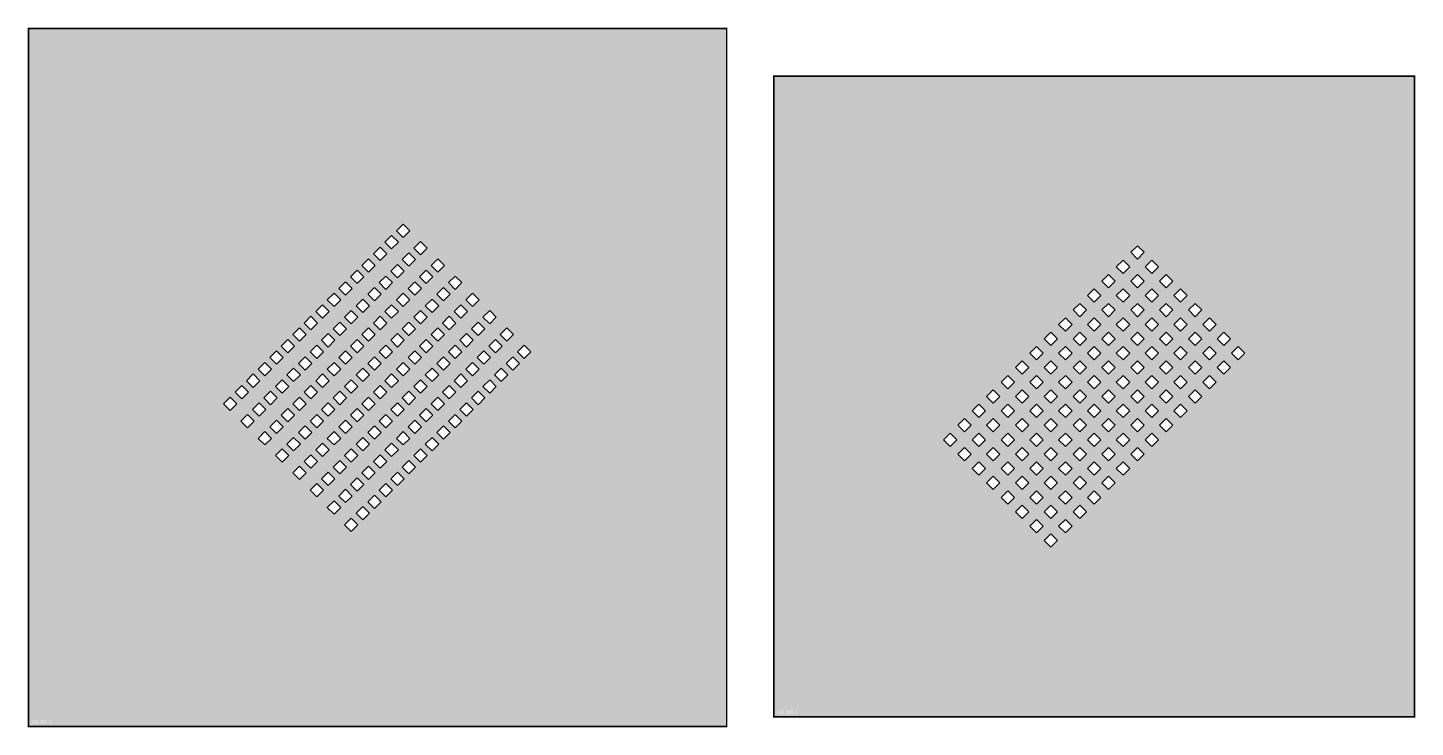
# Model space of a CAD drawing. Extents: x -11195 to 77029, y -42191 to 8336.
# Drawn here: x 53208 to 77029, y -42191 to -30181 of the extents above; entities that cross this region are included whole.
import ezdxf

# ---------------------------------------------------------------- set-up
doc = ezdxf.new("R2010")
doc.units = 13
doc.header["$MEASUREMENT"] = 0
doc.layers.get('0').update_dxf_attribs({"color": 6})
doc.layers.add('L14D0 Au', color=2, linetype='Continuous')
doc.layers.add('L16D0 Col', color=254, linetype='Continuous')

# ---------------------------------------------------------------- blocks, each defined once
blk = doc.blocks.new('128.200.I.RIE')
at = {"layer": 'L14D0 Au'}
h = blk.add_hatch(color=256, dxfattribs=at)
h.paths.add_polyline_path([(141, 82), (142, 82), (148, 83), (151, 86), (153, 90), (151, 95), (148, 97), (143, 98), (142, 98), (137, 97), (133, 94), (132, 90), (134, 85), (136, 83)], flags=0)
h.paths.add_polyline_path([(261, 98), (260, 98), (255, 97), (252, 92), (250, 87), (249, 82), (249, 78), (249, 72), (251, 66), (253, 62), (253, 61), (257, 57), (260, 57), (264, 58), (268, 63), (269, 69), (270, 74), (271, 78), (270, 85), (269, 90), (266, 95), (266, 95)], flags=0)
h.paths.add_polyline_path([(300, 98), (299, 98), (294, 97), (291, 92), (289, 87), (288, 82), (288, 78), (289, 72), (290, 66), (292, 62), (292, 61), (297, 57), (299, 57), (303, 58), (307, 63), (309, 69), (310, 74), (310, 78), (309, 85), (308, 90), (305, 95), (305, 95)], flags=0)
h.paths.add_polyline_path([(140, 57), (142, 57), (148, 58), (151, 61), (154, 66), (154, 67), (152, 72), (149, 75), (144, 77), (142, 77), (137, 76), (133, 73), (131, 67), (131, 67), (132, 62), (135, 59)], flags=0)
h.paths.add_polyline_path([(3532, 5740), (3661, 5869), (3790, 5740), (3661, 5611)], flags=16)
h.paths.add_polyline_path([(3928, 6136), (4057, 6265), (4186, 6136), (4057, 6007)], flags=16)
h.paths.add_polyline_path([(4324, 6532), (4453, 6661), (4582, 6532), (4453, 6403)], flags=16)
h.paths.add_polyline_path([(4720, 6928), (4849, 7057), (4978, 6928), (4849, 6799)], flags=16)
h.paths.add_polyline_path([(3829, 5443), (3958, 5572), (4087, 5443), (3958, 5314)], flags=16)
h.paths.add_polyline_path([(4225, 5839), (4354, 5968), (4483, 5839), (4354, 5710)], flags=16)
h.paths.add_polyline_path([(4621, 6235), (4750, 6364), (4879, 6235), (4750, 6106)], flags=16)
h.paths.add_polyline_path([(5017, 6631), (5146, 6760), (5275, 6631), (5146, 6502)], flags=16)
h.paths.add_polyline_path([(4126, 5146), (4255, 5275), (4384, 5146), (4255, 5017)], flags=16)
h.paths.add_polyline_path([(4522, 5542), (4651, 5671), (4780, 5542), (4651, 5413)], flags=16)
h.paths.add_polyline_path([(4918, 5938), (5047, 6067), (5176, 5938), (5047, 5809)], flags=16)
h.paths.add_polyline_path([(5314, 6334), (5443, 6463), (5572, 6334), (5443, 6205)], flags=16)
h.paths.add_polyline_path([(4423, 4849), (4552, 4978), (4681, 4849), (4552, 4720)], flags=16)
h.paths.add_polyline_path([(4819, 5245), (4948, 5374), (5077, 5245), (4948, 5116)], flags=16)
h.paths.add_polyline_path([(5215, 5641), (5344, 5770), (5473, 5641), (5344, 5512)], flags=16)
h.paths.add_polyline_path([(5611, 6037), (5740, 6166), (5869, 6037), (5740, 5908)], flags=16)
h.paths.add_polyline_path([(8443, 6235), (8314, 6106), (8185, 6235), (8314, 6364)], flags=16)
h.paths.add_polyline_path([(8047, 5839), (7918, 5710), (7789, 5839), (7918, 5968)], flags=16)
h.paths.add_polyline_path([(7651, 5443), (7522, 5314), (7393, 5443), (7522, 5572)], flags=16)
h.paths.add_polyline_path([(7255, 5047), (7126, 4918), (6997, 5047), (7126, 5176)], flags=16)
h.paths.add_polyline_path([(8146, 6532), (8017, 6403), (7888, 6532), (8017, 6661)], flags=16)
h.paths.add_polyline_path([(7750, 6136), (7621, 6007), (7492, 6136), (7621, 6265)], flags=16)
h.paths.add_polyline_path([(7354, 5740), (7225, 5611), (7096, 5740), (7225, 5869)], flags=16)
h.paths.add_polyline_path([(6958, 5344), (6829, 5215), (6700, 5344), (6829, 5473)], flags=16)
h.paths.add_polyline_path([(7849, 6829), (7720, 6700), (7591, 6829), (7720, 6958)], flags=16)
h.paths.add_polyline_path([(7453, 6433), (7324, 6304), (7195, 6433), (7324, 6562)], flags=16)
h.paths.add_polyline_path([(7057, 6037), (6928, 5908), (6799, 6037), (6928, 6166)], flags=16)
h.paths.add_polyline_path([(6661, 5641), (6532, 5512), (6403, 5641), (6532, 5770)], flags=16)
h.paths.add_polyline_path([(7552, 7126), (7423, 6997), (7294, 7126), (7423, 7255)], flags=16)
h.paths.add_polyline_path([(7156, 6730), (7027, 6601), (6898, 6730), (7027, 6859)], flags=16)
h.paths.add_polyline_path([(6760, 6334), (6631, 6205), (6502, 6334), (6631, 6463)], flags=16)
h.paths.add_polyline_path([(6364, 5938), (6235, 5809), (6106, 5938), (6235, 6067)], flags=16)
h.paths.add_polyline_path([(6007, 6433), (6136, 6562), (6265, 6433), (6136, 6304)], flags=16)
h.paths.add_polyline_path([(6403, 6829), (6532, 6958), (6661, 6829), (6532, 6700)], flags=16)
h.paths.add_polyline_path([(6799, 7225), (6928, 7354), (7057, 7225), (6928, 7096)], flags=16)
h.paths.add_polyline_path([(7195, 7621), (7324, 7750), (7453, 7621), (7324, 7492)], flags=16)
h.paths.add_polyline_path([(5710, 6730), (5839, 6859), (5968, 6730), (5839, 6601)], flags=16)
h.paths.add_polyline_path([(6106, 7126), (6235, 7255), (6364, 7126), (6235, 6997)], flags=16)
h.paths.add_polyline_path([(6502, 7522), (6631, 7651), (6760, 7522), (6631, 7393)], flags=16)
h.paths.add_polyline_path([(6898, 7918), (7027, 8047), (7156, 7918), (7027, 7789)], flags=16)
h.paths.add_polyline_path([(5413, 7027), (5542, 7156), (5671, 7027), (5542, 6898)], flags=16)
h.paths.add_polyline_path([(5809, 7423), (5938, 7552), (6067, 7423), (5938, 7294)], flags=16)
h.paths.add_polyline_path([(6205, 7819), (6334, 7948), (6463, 7819), (6334, 7690)], flags=16)
h.paths.add_polyline_path([(6601, 8215), (6730, 8344), (6859, 8215), (6730, 8086)], flags=16)
h.paths.add_polyline_path([(5116, 7324), (5245, 7453), (5374, 7324), (5245, 7195)], flags=16)
h.paths.add_polyline_path([(5512, 7720), (5641, 7849), (5770, 7720), (5641, 7591)], flags=16)
h.paths.add_polyline_path([(5908, 8116), (6037, 8245), (6166, 8116), (6037, 7987)], flags=16)
h.paths.add_polyline_path([(6304, 8512), (6433, 8641), (6562, 8512), (6433, 8383)], flags=16)
h.paths.add_polyline_path([(5968, 5542), (5839, 5413), (5710, 5542), (5839, 5671)], flags=16)
h.paths.add_polyline_path([(5572, 5146), (5443, 5017), (5314, 5146), (5443, 5275)], flags=16)
h.paths.add_polyline_path([(5176, 4750), (5047, 4621), (4918, 4750), (5047, 4879)], flags=16)
h.paths.add_polyline_path([(4780, 4354), (4651, 4225), (4522, 4354), (4651, 4483)], flags=16)
h.paths.add_polyline_path([(6265, 5245), (6136, 5116), (6007, 5245), (6136, 5374)], flags=16)
h.paths.add_polyline_path([(5869, 4849), (5740, 4720), (5611, 4849), (5740, 4978)], flags=16)
h.paths.add_polyline_path([(5473, 4453), (5344, 4324), (5215, 4453), (5344, 4582)], flags=16)
h.paths.add_polyline_path([(5077, 4057), (4948, 3928), (4819, 4057), (4948, 4186)], flags=16)
h.paths.add_polyline_path([(6562, 4948), (6433, 4819), (6304, 4948), (6433, 5077)], flags=16)
h.paths.add_polyline_path([(6166, 4552), (6037, 4423), (5908, 4552), (6037, 4681)], flags=16)
h.paths.add_polyline_path([(5770, 4156), (5641, 4027), (5512, 4156), (5641, 4285)], flags=16)
h.paths.add_polyline_path([(5374, 3760), (5245, 3631), (5116, 3760), (5245, 3889)], flags=16)
h.paths.add_polyline_path([(6859, 4651), (6730, 4522), (6601, 4651), (6730, 4780)], flags=16)
h.paths.add_polyline_path([(6463, 4255), (6334, 4126), (6205, 4255), (6334, 4384)], flags=16)
h.paths.add_polyline_path([(6067, 3859), (5938, 3730), (5809, 3859), (5938, 3988)], flags=16)
h.paths.add_polyline_path([(5671, 3463), (5542, 3334), (5413, 3463), (5542, 3592)], flags=16)
h.paths.add_polyline_path([(5869, 3661), (5740, 3532), (5611, 3661), (5740, 3790)], flags=16)
h.paths.add_polyline_path([(6265, 4057), (6136, 3928), (6007, 4057), (6136, 4186)], flags=16)
h.paths.add_polyline_path([(6661, 4453), (6532, 4324), (6403, 4453), (6532, 4582)], flags=16)
h.paths.add_polyline_path([(7057, 4849), (6928, 4720), (6799, 4849), (6928, 4978)], flags=16)
h.paths.add_polyline_path([(5572, 3958), (5443, 3829), (5314, 3958), (5443, 4087)], flags=16)
h.paths.add_polyline_path([(5968, 4354), (5839, 4225), (5710, 4354), (5839, 4483)], flags=16)
h.paths.add_polyline_path([(6364, 4750), (6235, 4621), (6106, 4750), (6235, 4879)], flags=16)
h.paths.add_polyline_path([(6760, 5146), (6631, 5017), (6502, 5146), (6631, 5275)], flags=16)
h.paths.add_polyline_path([(5275, 4255), (5146, 4126), (5017, 4255), (5146, 4384)], flags=16)
h.paths.add_polyline_path([(5671, 4651), (5542, 4522), (5413, 4651), (5542, 4780)], flags=16)
h.paths.add_polyline_path([(6067, 5047), (5938, 4918), (5809, 5047), (5938, 5176)], flags=16)
h.paths.add_polyline_path([(6463, 5443), (6334, 5314), (6205, 5443), (6334, 5572)], flags=16)
h.paths.add_polyline_path([(4978, 4552), (4849, 4423), (4720, 4552), (4849, 4681)], flags=16)
h.paths.add_polyline_path([(5374, 4948), (5245, 4819), (5116, 4948), (5245, 5077)], flags=16)
h.paths.add_polyline_path([(5770, 5344), (5641, 5215), (5512, 5344), (5641, 5473)], flags=16)
h.paths.add_polyline_path([(6166, 5740), (6037, 5611), (5908, 5740), (6037, 5869)], flags=16)
h.paths.add_polyline_path([(6106, 8314), (6235, 8443), (6364, 8314), (6235, 8185)], flags=16)
h.paths.add_polyline_path([(5710, 7918), (5839, 8047), (5968, 7918), (5839, 7789)], flags=16)
h.paths.add_polyline_path([(5314, 7522), (5443, 7651), (5572, 7522), (5443, 7393)], flags=16)
h.paths.add_polyline_path([(4918, 7126), (5047, 7255), (5176, 7126), (5047, 6997)], flags=16)
h.paths.add_polyline_path([(6403, 8017), (6532, 8146), (6661, 8017), (6532, 7888)], flags=16)
h.paths.add_polyline_path([(6007, 7621), (6136, 7750), (6265, 7621), (6136, 7492)], flags=16)
h.paths.add_polyline_path([(5611, 7225), (5740, 7354), (5869, 7225), (5740, 7096)], flags=16)
h.paths.add_polyline_path([(5215, 6829), (5344, 6958), (5473, 6829), (5344, 6700)], flags=16)
h.paths.add_polyline_path([(6700, 7720), (6829, 7849), (6958, 7720), (6829, 7591)], flags=16)
h.paths.add_polyline_path([(6304, 7324), (6433, 7453), (6562, 7324), (6433, 7195)], flags=16)
h.paths.add_polyline_path([(5908, 6928), (6037, 7057), (6166, 6928), (6037, 6799)], flags=16)
h.paths.add_polyline_path([(5512, 6532), (5641, 6661), (5770, 6532), (5641, 6403)], flags=16)
h.paths.add_polyline_path([(6997, 7423), (7126, 7552), (7255, 7423), (7126, 7294)], flags=16)
h.paths.add_polyline_path([(6601, 7027), (6730, 7156), (6859, 7027), (6730, 6898)], flags=16)
h.paths.add_polyline_path([(6205, 6631), (6334, 6760), (6463, 6631), (6334, 6502)], flags=16)
h.paths.add_polyline_path([(5809, 6235), (5938, 6364), (6067, 6235), (5938, 6106)], flags=16)
h.paths.add_polyline_path([(6562, 6136), (6433, 6007), (6304, 6136), (6433, 6265)], flags=16)
h.paths.add_polyline_path([(6958, 6532), (6829, 6403), (6700, 6532), (6829, 6661)], flags=16)
h.paths.add_polyline_path([(7354, 6928), (7225, 6799), (7096, 6928), (7225, 7057)], flags=16)
h.paths.add_polyline_path([(7750, 7324), (7621, 7195), (7492, 7324), (7621, 7453)], flags=16)
h.paths.add_polyline_path([(6859, 5839), (6730, 5710), (6601, 5839), (6730, 5968)], flags=16)
h.paths.add_polyline_path([(7255, 6235), (7126, 6106), (6997, 6235), (7126, 6364)], flags=16)
h.paths.add_polyline_path([(7651, 6631), (7522, 6502), (7393, 6631), (7522, 6760)], flags=16)
h.paths.add_polyline_path([(8047, 7027), (7918, 6898), (7789, 7027), (7918, 7156)], flags=16)
h.paths.add_polyline_path([(7156, 5542), (7027, 5413), (6898, 5542), (7027, 5671)], flags=16)
h.paths.add_polyline_path([(7552, 5938), (7423, 5809), (7294, 5938), (7423, 6067)], flags=16)
h.paths.add_polyline_path([(7948, 6334), (7819, 6205), (7690, 6334), (7819, 6463)], flags=16)
h.paths.add_polyline_path([(8344, 6730), (8215, 6601), (8086, 6730), (8215, 6859)], flags=16)
h.paths.add_polyline_path([(7453, 5245), (7324, 5116), (7195, 5245), (7324, 5374)], flags=16)
h.paths.add_polyline_path([(7849, 5641), (7720, 5512), (7591, 5641), (7720, 5770)], flags=16)
h.paths.add_polyline_path([(8245, 6037), (8116, 5908), (7987, 6037), (8116, 6166)], flags=16)
h.paths.add_polyline_path([(8641, 6433), (8512, 6304), (8383, 6433), (8512, 6562)], flags=16)
h.paths.add_polyline_path([(5413, 5839), (5542, 5968), (5671, 5839), (5542, 5710)], flags=16)
h.paths.add_polyline_path([(5017, 5443), (5146, 5572), (5275, 5443), (5146, 5314)], flags=16)
h.paths.add_polyline_path([(4621, 5047), (4750, 5176), (4879, 5047), (4750, 4918)], flags=16)
h.paths.add_polyline_path([(4225, 4651), (4354, 4780), (4483, 4651), (4354, 4522)], flags=16)
h.paths.add_polyline_path([(5116, 6136), (5245, 6265), (5374, 6136), (5245, 6007)], flags=16)
h.paths.add_polyline_path([(4720, 5740), (4849, 5869), (4978, 5740), (4849, 5611)], flags=16)
h.paths.add_polyline_path([(4324, 5344), (4453, 5473), (4582, 5344), (4453, 5215)], flags=16)
h.paths.add_polyline_path([(3928, 4948), (4057, 5077), (4186, 4948), (4057, 4819)], flags=16)
h.paths.add_polyline_path([(4819, 6433), (4948, 6562), (5077, 6433), (4948, 6304)], flags=16)
h.paths.add_polyline_path([(4423, 6037), (4552, 6166), (4681, 6037), (4552, 5908)], flags=16)
h.paths.add_polyline_path([(4027, 5641), (4156, 5770), (4285, 5641), (4156, 5512)], flags=16)
h.paths.add_polyline_path([(3631, 5245), (3760, 5374), (3889, 5245), (3760, 5116)], flags=16)
h.paths.add_polyline_path([(4522, 6730), (4651, 6859), (4780, 6730), (4651, 6601)], flags=16)
h.paths.add_polyline_path([(4126, 6334), (4255, 6463), (4384, 6334), (4255, 6205)], flags=16)
h.paths.add_polyline_path([(3730, 5938), (3859, 6067), (3988, 5938), (3859, 5809)], flags=16)
h.paths.add_polyline_path([(3334, 5542), (3463, 5671), (3592, 5542), (3463, 5413)], flags=16)
h.paths.add_polyline_path([(97, 102), (102, 103), (108, 102), (112, 100), (115, 97), (118, 92), (119, 87), (118, 82), (116, 77), (112, 73), (110, 71), (95, 58), (114, 58), (115, 61), (116, 61), (119, 58), (119, 56), (117, 53), (90, 53), (87, 55), (88, 57), (105, 73), (110, 77), (112, 82), (113, 85), (114, 87), (112, 93), (109, 96), (108, 97), (103, 98), (102, 98), (96, 97), (94, 94), (93, 91), (93, 89), (91, 86), (90, 86), (88, 88), (87, 89), (88, 95), (92, 99)], flags=16)
h.paths.add_polyline_path([(186, 58), (183, 54), (181, 53), (178, 55), (177, 58), (180, 62), (181, 62), (185, 60)], flags=16)
h.paths.add_polyline_path([(342, 58), (340, 54), (338, 53), (334, 55), (334, 58), (336, 62), (338, 62), (342, 60)], flags=16)
h.paths.add_polyline_path([(367, 102), (387, 102), (391, 100), (387, 97), (380, 97), (380, 58), (387, 58), (391, 55), (387, 53), (367, 53), (364, 55), (367, 58), (375, 58), (375, 97), (367, 97), (364, 100)], flags=16)
h.paths.add_polyline_path([(304, 102), (308, 98), (310, 96), (312, 91), (314, 86), (315, 80), (315, 77), (314, 71), (313, 66), (311, 61), (309, 58), (305, 54), (300, 52), (299, 52), (294, 53), (290, 57), (288, 59), (286, 64), (284, 69), (283, 75), (283, 78), (284, 84), (285, 89), (287, 94), (289, 97), (293, 101), (298, 103), (299, 103)], flags=16)
h.paths.add_polyline_path([(264, 102), (269, 98), (271, 96), (273, 91), (275, 86), (275, 80), (275, 77), (275, 71), (274, 66), (272, 61), (270, 58), (265, 54), (261, 52), (260, 52), (255, 53), (251, 57), (249, 59), (246, 64), (245, 69), (244, 75), (244, 78), (244, 84), (246, 89), (248, 94), (250, 97), (254, 101), (259, 103), (260, 103)], flags=16)
h.paths.add_polyline_path([(214, 102), (220, 103), (225, 102), (230, 100), (233, 97), (236, 92), (236, 87), (235, 82), (233, 77), (230, 73), (228, 71), (213, 58), (231, 58), (232, 61), (234, 61), (236, 58), (236, 56), (235, 53), (208, 53), (205, 55), (206, 57), (223, 73), (227, 77), (230, 82), (231, 85), (231, 87), (230, 93), (226, 96), (226, 97), (220, 98), (219, 98), (214, 97), (211, 94), (210, 91), (211, 89), (209, 86), (208, 86), (205, 88), (205, 89), (206, 95), (210, 99)], flags=16)
h.paths.add_polyline_path([(154, 57), (153, 56), (148, 53), (143, 52), (142, 52), (137, 53), (132, 55), (129, 58), (127, 63), (126, 67), (127, 72), (131, 76), (131, 77), (136, 79), (137, 79), (131, 82), (128, 86), (128, 87), (127, 90), (128, 95), (132, 99), (137, 102), (142, 103), (148, 102), (153, 100), (154, 98), (157, 93), (157, 90), (156, 85), (152, 81), (148, 79), (153, 77), (157, 73), (158, 70), (158, 67), (157, 61)], flags=16)
h.paths.add_polyline_path([(63, 101), (65, 103), (67, 100), (67, 58), (74, 58), (77, 55), (74, 53), (56, 53), (53, 55), (56, 58), (62, 58), (62, 92), (62, 92), (57, 89), (55, 88), (52, 91), (55, 93), (59, 95), (63, 100)], flags=16)
h.paths.add_polyline_path([(10, 11975), (10, 10), (11975, 10), (11975, 11975)])
at = {"layer": 'L16D0 Col', "const_width": 25}
blk.add_lwpolyline([(11985, 0), (0, 0), (0, 11985), (11985, 11985)], close=True, dxfattribs=at)
at = {"layer": 'L16D0 Col'}
for points in [[(6548, 8512), (6433, 8626), (6318, 8512), (6433, 8397)], [(6350, 8314), (6235, 8428), (6120, 8314), (6235, 8199)], [(6152, 8116), (6037, 8230), (5922, 8116), (6037, 8001)], [(6647, 8017), (6532, 8131), (6417, 8017), (6532, 7902)], [(6845, 8215), (6730, 8329), (6615, 8215), (6730, 8100)], [(5954, 7918), (5839, 8032), (5724, 7918), (5839, 7803)], [(6449, 7819), (6334, 7933), (6219, 7819), (6334, 7704)], [(7141, 7918), (7027, 8032), (6912, 7918), (7027, 7803)], [(5558, 7522), (5443, 7636), (5328, 7522), (5443, 7407)], [(5756, 7720), (5641, 7834), (5526, 7720), (5641, 7605)], [(6251, 7621), (6136, 7735), (6021, 7621), (6136, 7506)], [(6746, 7522), (6631, 7636), (6516, 7522), (6631, 7407)], [(6944, 7720), (6829, 7834), (6714, 7720), (6829, 7605)], [(7438, 7621), (7324, 7735), (7209, 7621), (7324, 7506)], [(5360, 7324), (5245, 7438), (5130, 7324), (5245, 7209)], [(6053, 7423), (5938, 7537), (5823, 7423), (5938, 7308)], [(6548, 7324), (6433, 7438), (6318, 7324), (6433, 7209)], [(7240, 7423), (7126, 7537), (7011, 7423), (7126, 7308)], [(7506, 7324), (7621, 7209), (7735, 7324), (7621, 7438)], [(5162, 7126), (5047, 7240), (4932, 7126), (5047, 7011)], [(5855, 7225), (5740, 7339), (5625, 7225), (5740, 7110)], [(6350, 7126), (6235, 7240), (6120, 7126), (6235, 7011)], [(7043, 7225), (6928, 7339), (6813, 7225), (6928, 7110)], [(7308, 7126), (7423, 7011), (7537, 7126), (7423, 7240)], [(4964, 6928), (4849, 7043), (4735, 6928), (4849, 6813)], [(5459, 6829), (5344, 6944), (5229, 6829), (5344, 6714)], [(5657, 7027), (5542, 7141), (5427, 7027), (5542, 6912)], [(6152, 6928), (6037, 7043), (5922, 6928), (6037, 6813)], [(6647, 6829), (6532, 6944), (6417, 6829), (6532, 6714)], [(6845, 7027), (6730, 7141), (6615, 7027), (6730, 6912)], [(7110, 6928), (7225, 6813), (7339, 6928), (7225, 7043)], [(7605, 6829), (7720, 6714), (7834, 6829), (7720, 6944)], [(7803, 7027), (7918, 6912), (8032, 7027), (7918, 7141)], [(4766, 6730), (4651, 6845), (4537, 6730), (4651, 6615)], [(5261, 6631), (5146, 6746), (5031, 6631), (5146, 6516)], [(5954, 6730), (5839, 6845), (5724, 6730), (5839, 6615)], [(6449, 6631), (6334, 6746), (6219, 6631), (6334, 6516)], [(6912, 6730), (7027, 6615), (7141, 6730), (7027, 6845)], [(7407, 6631), (7522, 6516), (7636, 6631), (7522, 6746)], [(8100, 6730), (8215, 6615), (8329, 6730), (8215, 6845)], [(4370, 6334), (4255, 6449), (4141, 6334), (4255, 6219)], [(4568, 6532), (4453, 6647), (4339, 6532), (4453, 6417)], [(5063, 6433), (4948, 6548), (4834, 6433), (4948, 6318)], [(5558, 6334), (5443, 6449), (5328, 6334), (5443, 6219)], [(5756, 6532), (5641, 6647), (5526, 6532), (5641, 6417)], [(6251, 6433), (6136, 6548), (6021, 6433), (6136, 6318)], [(6516, 6334), (6631, 6219), (6746, 6334), (6631, 6449)], [(6714, 6532), (6829, 6417), (6944, 6532), (6829, 6647)], [(7209, 6433), (7324, 6318), (7438, 6433), (7324, 6548)], [(7704, 6334), (7819, 6219), (7933, 6334), (7819, 6449)], [(7902, 6532), (8017, 6417), (8131, 6532), (8017, 6647)], [(8397, 6433), (8512, 6318), (8626, 6433), (8512, 6548)], [(4172, 6136), (4057, 6251), (3943, 6136), (4057, 6021)], [(4865, 6235), (4750, 6350), (4636, 6235), (4750, 6120)], [(5360, 6136), (5245, 6251), (5130, 6136), (5245, 6021)], [(6053, 6235), (5938, 6350), (5823, 6235), (5938, 6120)], [(6318, 6136), (6433, 6021), (6548, 6136), (6433, 6251)], [(7011, 6235), (7126, 6120), (7240, 6235), (7126, 6350)], [(7506, 6136), (7621, 6021), (7735, 6136), (7621, 6251)], [(8199, 6235), (8314, 6120), (8428, 6235), (8314, 6350)], [(3974, 5938), (3859, 6053), (3745, 5938), (3859, 5823)], [(4667, 6037), (4552, 6152), (4438, 6037), (4552, 5922)], [(5162, 5938), (5047, 6053), (4932, 5938), (5047, 5823)], [(5855, 6037), (5740, 6152), (5625, 6037), (5740, 5922)], [(6120, 5938), (6235, 5823), (6350, 5938), (6235, 6053)], [(6813, 6037), (6928, 5922), (7043, 6037), (6928, 6152)], [(7308, 5938), (7423, 5823), (7537, 5938), (7423, 6053)], [(8001, 6037), (8116, 5922), (8230, 6037), (8116, 6152)], [(3776, 5740), (3661, 5855), (3547, 5740), (3661, 5625)], [(4271, 5641), (4156, 5756), (4042, 5641), (4156, 5526)], [(4469, 5839), (4354, 5954), (4240, 5839), (4354, 5724)], [(4964, 5740), (4849, 5855), (4735, 5740), (4849, 5625)], [(5459, 5641), (5344, 5756), (5229, 5641), (5344, 5526)], [(5657, 5839), (5542, 5954), (5427, 5839), (5542, 5724)], [(5922, 5740), (6037, 5625), (6152, 5740), (6037, 5855)], [(6417, 5641), (6532, 5526), (6647, 5641), (6532, 5756)], [(6615, 5839), (6730, 5724), (6845, 5839), (6730, 5954)], [(7110, 5740), (7225, 5625), (7339, 5740), (7225, 5855)], [(7605, 5641), (7720, 5526), (7834, 5641), (7720, 5756)], [(7803, 5839), (7918, 5724), (8032, 5839), (7918, 5954)], [(3578, 5542), (3463, 5657), (3349, 5542), (3463, 5427)], [(4073, 5443), (3958, 5558), (3844, 5443), (3958, 5328)], [(4766, 5542), (4651, 5657), (4537, 5542), (4651, 5427)], [(5261, 5443), (5146, 5558), (5031, 5443), (5146, 5328)], [(5724, 5542), (5839, 5427), (5954, 5542), (5839, 5657)], [(6219, 5443), (6334, 5328), (6449, 5443), (6334, 5558)], [(6912, 5542), (7027, 5427), (7141, 5542), (7027, 5657)], [(7407, 5443), (7522, 5328), (7636, 5443), (7522, 5558)], [(3875, 5245), (3760, 5360), (3646, 5245), (3760, 5130)], [(4370, 5146), (4255, 5261), (4141, 5146), (4255, 5031)], [(4568, 5344), (4453, 5459), (4339, 5344), (4453, 5229)], [(5063, 5245), (4948, 5360), (4834, 5245), (4948, 5130)], [(5328, 5146), (5443, 5031), (5558, 5146), (5443, 5261)], [(5526, 5344), (5641, 5229), (5756, 5344), (5641, 5459)], [(6021, 5245), (6136, 5130), (6251, 5245), (6136, 5360)], [(6516, 5146), (6631, 5031), (6746, 5146), (6631, 5261)], [(6714, 5344), (6829, 5229), (6944, 5344), (6829, 5459)], [(7209, 5245), (7324, 5130), (7438, 5245), (7324, 5360)], [(4172, 4948), (4057, 5063), (3943, 4948), (4057, 4834)], [(4865, 5047), (4750, 5162), (4636, 5047), (4750, 4932)], [(5130, 4948), (5245, 4834), (5360, 4948), (5245, 5063)], [(5823, 5047), (5938, 4932), (6053, 5047), (5938, 5162)], [(6318, 4948), (6433, 4834), (6548, 4948), (6433, 5063)], [(7011, 5047), (7126, 4932), (7240, 5047), (7126, 5162)], [(4469, 4651), (4354, 4766), (4240, 4651), (4354, 4537)], [(4667, 4849), (4552, 4964), (4438, 4849), (4552, 4735)], [(4932, 4750), (5047, 4636), (5162, 4750), (5047, 4865)], [(5427, 4651), (5542, 4537), (5657, 4651), (5542, 4766)], [(5625, 4849), (5740, 4735), (5855, 4849), (5740, 4964)], [(6120, 4750), (6235, 4636), (6350, 4750), (6235, 4865)], [(6615, 4651), (6730, 4537), (6845, 4651), (6730, 4766)], [(6813, 4849), (6928, 4735), (7043, 4849), (6928, 4964)], [(4735, 4552), (4849, 4438), (4964, 4552), (4849, 4667)], [(5229, 4453), (5344, 4339), (5459, 4453), (5344, 4568)], [(5922, 4552), (6037, 4438), (6152, 4552), (6037, 4667)], [(6417, 4453), (6532, 4339), (6647, 4453), (6532, 4568)], [(4537, 4354), (4651, 4240), (4766, 4354), (4651, 4469)], [(5031, 4255), (5146, 4141), (5261, 4255), (5146, 4370)], [(5724, 4354), (5839, 4240), (5954, 4354), (5839, 4469)], [(6219, 4255), (6334, 4141), (6449, 4255), (6334, 4370)], [(4834, 4057), (4948, 3943), (5063, 4057), (4948, 4172)], [(5328, 3958), (5443, 3844), (5558, 3958), (5443, 4073)], [(5526, 4156), (5641, 4042), (5756, 4156), (5641, 4271)], [(6021, 4057), (6136, 3943), (6251, 4057), (6136, 4172)], [(5130, 3760), (5245, 3646), (5360, 3760), (5245, 3875)], [(5823, 3859), (5938, 3745), (6053, 3859), (5938, 3974)], [(5427, 3463), (5542, 3349), (5657, 3463), (5542, 3578)], [(5625, 3661), (5740, 3547), (5855, 3661), (5740, 3776)]]:
    blk.add_lwpolyline(points, close=True, dxfattribs=at)
blk = doc.blocks.new('112.208.I.RIE')
at = {"layer": 'L14D0 Au'}
h = blk.add_hatch(color=256, dxfattribs=at)
h.paths.add_polyline_path([(267, 105), (265, 105), (261, 104), (258, 100), (256, 95), (255, 89), (255, 86), (255, 79), (256, 73), (259, 69), (259, 68), (263, 64), (265, 64), (270, 66), (273, 71), (273, 71), (275, 76), (276, 82), (276, 86), (276, 92), (274, 97), (272, 102), (272, 102)], flags=0)
h.paths.add_polyline_path([(303, 64), (305, 64), (310, 65), (314, 68), (316, 74), (316, 74), (314, 79), (312, 82), (307, 84), (305, 84), (299, 83), (295, 80), (293, 75), (293, 74), (295, 69), (297, 66)], flags=0)
h.paths.add_polyline_path([(304, 89), (305, 89), (310, 90), (313, 93), (315, 97), (313, 102), (311, 104), (306, 105), (305, 105), (299, 104), (296, 102), (294, 97), (296, 92), (298, 91)], flags=0)
h.paths.add_polyline_path([(69, 108), (71, 110), (73, 107), (73, 65), (80, 65), (83, 63), (80, 60), (62, 60), (58, 63), (62, 65), (68, 65), (68, 99), (68, 99), (63, 96), (60, 96), (58, 98), (61, 100), (65, 102), (68, 107)], flags=16)
h.paths.add_polyline_path([(108, 108), (110, 110), (112, 107), (112, 65), (119, 65), (122, 63), (119, 60), (101, 60), (98, 63), (101, 65), (107, 65), (107, 99), (107, 99), (102, 96), (100, 96), (97, 98), (100, 100), (104, 102), (107, 107)], flags=16)
h.paths.add_polyline_path([(191, 65), (189, 61), (187, 60), (183, 63), (183, 65), (185, 69), (187, 69), (191, 67)], flags=16)
h.paths.add_polyline_path([(317, 64), (315, 63), (311, 60), (305, 59), (305, 59), (299, 60), (294, 63), (292, 65), (289, 70), (288, 74), (290, 79), (293, 84), (293, 84), (299, 87), (294, 89), (290, 93), (290, 94), (289, 97), (291, 102), (294, 107), (299, 109), (305, 110), (310, 109), (315, 107), (317, 105), (320, 100), (320, 97), (318, 92), (314, 89), (310, 87), (316, 84), (319, 80), (320, 78), (321, 74), (320, 69)], flags=16)
h.paths.add_polyline_path([(373, 109), (393, 109), (396, 107), (393, 104), (385, 104), (385, 65), (393, 65), (396, 63), (393, 60), (373, 60), (370, 63), (373, 65), (381, 65), (381, 104), (373, 104), (370, 107)], flags=16)
h.paths.add_polyline_path([(348, 65), (346, 61), (344, 60), (340, 63), (340, 65), (342, 69), (344, 69), (348, 67)], flags=16)
h.paths.add_polyline_path([(270, 109), (274, 105), (276, 103), (279, 99), (280, 93), (281, 87), (281, 85), (281, 78), (280, 73), (277, 68), (275, 65), (271, 61), (266, 59), (265, 59), (261, 60), (256, 64), (255, 66), (252, 71), (251, 76), (250, 82), (250, 85), (250, 91), (251, 97), (254, 102), (255, 104), (260, 108), (265, 110), (265, 110)], flags=16)
h.paths.add_polyline_path([(220, 109), (225, 110), (231, 109), (236, 107), (239, 104), (241, 99), (242, 94), (241, 90), (239, 85), (235, 80), (233, 78), (219, 65), (237, 65), (238, 68), (239, 68), (242, 65), (242, 64), (240, 60), (214, 60), (211, 63), (212, 65), (228, 80), (233, 85), (236, 89), (237, 92), (237, 94), (236, 100), (232, 104), (231, 104), (226, 105), (225, 105), (220, 104), (217, 101), (216, 98), (217, 96), (215, 93), (214, 93), (211, 95), (211, 96), (212, 102), (215, 106)], flags=16)
h.paths.add_polyline_path([(142, 109), (147, 110), (153, 109), (157, 107), (160, 104), (163, 99), (164, 94), (163, 90), (161, 85), (157, 80), (155, 78), (140, 65), (159, 65), (160, 68), (161, 68), (164, 65), (164, 64), (162, 60), (135, 60), (132, 63), (133, 65), (150, 80), (155, 85), (157, 89), (158, 92), (159, 94), (157, 100), (154, 104), (153, 104), (148, 105), (146, 105), (141, 104), (139, 101), (137, 98), (138, 96), (136, 93), (135, 93), (133, 95), (132, 96), (133, 102), (137, 106)], flags=16)
h.paths.add_polyline_path([(3273, 5134), (3401, 5005), (3273, 4876), (3144, 5005)], flags=16)
h.paths.add_polyline_path([(3768, 5629), (3896, 5500), (3768, 5371), (3639, 5500)], flags=16)
h.paths.add_polyline_path([(4263, 6124), (4391, 5995), (4263, 5866), (4134, 5995)], flags=16)
h.paths.add_polyline_path([(4758, 6619), (4886, 6490), (4758, 6361), (4629, 6490)], flags=16)
h.paths.add_polyline_path([(5253, 7114), (5381, 6985), (5253, 6856), (5124, 6985)], flags=16)
h.paths.add_polyline_path([(5747, 7609), (5876, 7480), (5747, 7351), (5619, 7480)], flags=16)
h.paths.add_polyline_path([(6242, 8104), (6371, 7975), (6242, 7846), (6114, 7975)], flags=16)
h.paths.add_polyline_path([(3520, 4886), (3649, 4758), (3520, 4629), (3391, 4758)], flags=16)
h.paths.add_polyline_path([(4015, 5381), (4144, 5253), (4015, 5124), (3886, 5253)], flags=16)
h.paths.add_polyline_path([(4510, 5876), (4639, 5747), (4510, 5619), (4381, 5747)], flags=16)
h.paths.add_polyline_path([(5005, 6371), (5134, 6242), (5005, 6114), (4876, 6242)], flags=16)
h.paths.add_polyline_path([(5500, 6866), (5629, 6737), (5500, 6609), (5371, 6737)], flags=16)
h.paths.add_polyline_path([(5995, 7361), (6124, 7232), (5995, 7104), (5866, 7232)], flags=16)
h.paths.add_polyline_path([(6490, 7856), (6619, 7727), (6490, 7599), (6361, 7727)], flags=16)
h.paths.add_polyline_path([(3768, 4639), (3896, 4510), (3768, 4381), (3639, 4510)], flags=16)
h.paths.add_polyline_path([(4263, 5134), (4391, 5005), (4263, 4876), (4134, 5005)], flags=16)
h.paths.add_polyline_path([(4758, 5629), (4886, 5500), (4758, 5371), (4629, 5500)], flags=16)
h.paths.add_polyline_path([(5253, 6124), (5381, 5995), (5253, 5866), (5124, 5995)], flags=16)
h.paths.add_polyline_path([(5747, 6619), (5876, 6490), (5747, 6361), (5619, 6490)], flags=16)
h.paths.add_polyline_path([(6242, 7114), (6371, 6985), (6242, 6856), (6114, 6985)], flags=16)
h.paths.add_polyline_path([(6737, 7609), (6866, 7480), (6737, 7351), (6609, 7480)], flags=16)
h.paths.add_polyline_path([(4015, 4391), (4144, 4263), (4015, 4134), (3886, 4263)], flags=16)
h.paths.add_polyline_path([(4510, 4886), (4639, 4758), (4510, 4629), (4381, 4758)], flags=16)
h.paths.add_polyline_path([(5005, 5381), (5134, 5253), (5005, 5124), (4876, 5253)], flags=16)
h.paths.add_polyline_path([(5500, 5876), (5629, 5747), (5500, 5619), (5371, 5747)], flags=16)
h.paths.add_polyline_path([(5995, 6371), (6124, 6242), (5995, 6114), (5866, 6242)], flags=16)
h.paths.add_polyline_path([(6490, 6866), (6619, 6737), (6490, 6609), (6361, 6737)], flags=16)
h.paths.add_polyline_path([(6985, 7361), (7114, 7232), (6985, 7104), (6856, 7232)], flags=16)
h.paths.add_polyline_path([(4263, 4144), (4391, 4015), (4263, 3886), (4134, 4015)], flags=16)
h.paths.add_polyline_path([(4758, 4639), (4886, 4510), (4758, 4381), (4629, 4510)], flags=16)
h.paths.add_polyline_path([(5253, 5134), (5381, 5005), (5253, 4876), (5124, 5005)], flags=16)
h.paths.add_polyline_path([(5747, 5629), (5876, 5500), (5747, 5371), (5619, 5500)], flags=16)
h.paths.add_polyline_path([(6242, 6124), (6371, 5995), (6242, 5866), (6114, 5995)], flags=16)
h.paths.add_polyline_path([(6737, 6619), (6866, 6490), (6737, 6361), (6609, 6490)], flags=16)
h.paths.add_polyline_path([(7232, 7114), (7361, 6985), (7232, 6856), (7104, 6985)], flags=16)
h.paths.add_polyline_path([(4510, 3896), (4639, 3768), (4510, 3639), (4381, 3768)], flags=16)
h.paths.add_polyline_path([(5005, 4391), (5134, 4263), (5005, 4134), (4876, 4263)], flags=16)
h.paths.add_polyline_path([(5500, 4886), (5629, 4758), (5500, 4629), (5371, 4758)], flags=16)
h.paths.add_polyline_path([(5995, 5381), (6124, 5253), (5995, 5124), (5866, 5253)], flags=16)
h.paths.add_polyline_path([(6490, 5876), (6619, 5747), (6490, 5619), (6361, 5747)], flags=16)
h.paths.add_polyline_path([(6985, 6371), (7114, 6242), (6985, 6114), (6856, 6242)], flags=16)
h.paths.add_polyline_path([(7480, 6866), (7609, 6737), (7480, 6609), (7351, 6737)], flags=16)
h.paths.add_polyline_path([(4758, 3649), (4886, 3520), (4758, 3391), (4629, 3520)], flags=16)
h.paths.add_polyline_path([(5253, 4144), (5381, 4015), (5253, 3886), (5124, 4015)], flags=16)
h.paths.add_polyline_path([(5747, 4639), (5876, 4510), (5747, 4381), (5619, 4510)], flags=16)
h.paths.add_polyline_path([(6242, 5134), (6371, 5005), (6242, 4876), (6114, 5005)], flags=16)
h.paths.add_polyline_path([(6737, 5629), (6866, 5500), (6737, 5371), (6609, 5500)], flags=16)
h.paths.add_polyline_path([(7232, 6124), (7361, 5995), (7232, 5866), (7104, 5995)], flags=16)
h.paths.add_polyline_path([(7727, 6619), (7856, 6490), (7727, 6361), (7599, 6490)], flags=16)
h.paths.add_polyline_path([(5005, 3401), (5134, 3273), (5005, 3144), (4876, 3273)], flags=16)
h.paths.add_polyline_path([(5500, 3896), (5629, 3768), (5500, 3639), (5371, 3768)], flags=16)
h.paths.add_polyline_path([(5995, 4391), (6124, 4263), (5995, 4134), (5866, 4263)], flags=16)
h.paths.add_polyline_path([(6490, 4886), (6619, 4758), (6490, 4629), (6361, 4758)], flags=16)
h.paths.add_polyline_path([(6985, 5381), (7114, 5253), (6985, 5124), (6856, 5253)], flags=16)
h.paths.add_polyline_path([(7480, 5876), (7609, 5747), (7480, 5619), (7351, 5747)], flags=16)
h.paths.add_polyline_path([(7975, 6371), (8104, 6242), (7975, 6114), (7846, 6242)], flags=16)
h.paths.add_polyline_path([(7727, 6124), (7856, 5995), (7727, 5866), (7599, 5995)], flags=16)
h.paths.add_polyline_path([(7232, 5629), (7361, 5500), (7232, 5371), (7104, 5500)], flags=16)
h.paths.add_polyline_path([(6737, 5134), (6866, 5005), (6737, 4876), (6609, 5005)], flags=16)
h.paths.add_polyline_path([(6242, 4639), (6371, 4510), (6242, 4381), (6114, 4510)], flags=16)
h.paths.add_polyline_path([(5747, 4144), (5876, 4015), (5747, 3886), (5619, 4015)], flags=16)
h.paths.add_polyline_path([(5253, 3649), (5381, 3520), (5253, 3391), (5124, 3520)], flags=16)
h.paths.add_polyline_path([(4758, 3154), (4886, 3025), (4758, 2896), (4629, 3025)], flags=16)
h.paths.add_polyline_path([(7480, 6371), (7609, 6242), (7480, 6114), (7351, 6242)], flags=16)
h.paths.add_polyline_path([(6985, 5876), (7114, 5747), (6985, 5619), (6856, 5747)], flags=16)
h.paths.add_polyline_path([(6490, 5381), (6619, 5253), (6490, 5124), (6361, 5253)], flags=16)
h.paths.add_polyline_path([(5995, 4886), (6124, 4758), (5995, 4629), (5866, 4758)], flags=16)
h.paths.add_polyline_path([(5500, 4391), (5629, 4263), (5500, 4134), (5371, 4263)], flags=16)
h.paths.add_polyline_path([(5005, 3896), (5134, 3768), (5005, 3639), (4876, 3768)], flags=16)
h.paths.add_polyline_path([(4510, 3401), (4639, 3273), (4510, 3144), (4381, 3273)], flags=16)
h.paths.add_polyline_path([(7232, 6619), (7361, 6490), (7232, 6361), (7104, 6490)], flags=16)
h.paths.add_polyline_path([(6737, 6124), (6866, 5995), (6737, 5866), (6609, 5995)], flags=16)
h.paths.add_polyline_path([(6242, 5629), (6371, 5500), (6242, 5371), (6114, 5500)], flags=16)
h.paths.add_polyline_path([(5747, 5134), (5876, 5005), (5747, 4876), (5619, 5005)], flags=16)
h.paths.add_polyline_path([(5253, 4639), (5381, 4510), (5253, 4381), (5124, 4510)], flags=16)
h.paths.add_polyline_path([(4758, 4144), (4886, 4015), (4758, 3886), (4629, 4015)], flags=16)
h.paths.add_polyline_path([(4263, 3649), (4391, 3520), (4263, 3391), (4134, 3520)], flags=16)
h.paths.add_polyline_path([(6985, 6866), (7114, 6737), (6985, 6609), (6856, 6737)], flags=16)
h.paths.add_polyline_path([(6490, 6371), (6619, 6242), (6490, 6114), (6361, 6242)], flags=16)
h.paths.add_polyline_path([(5995, 5876), (6124, 5747), (5995, 5619), (5866, 5747)], flags=16)
h.paths.add_polyline_path([(5500, 5381), (5629, 5253), (5500, 5124), (5371, 5253)], flags=16)
h.paths.add_polyline_path([(5005, 4886), (5134, 4758), (5005, 4629), (4876, 4758)], flags=16)
h.paths.add_polyline_path([(4510, 4391), (4639, 4263), (4510, 4134), (4381, 4263)], flags=16)
h.paths.add_polyline_path([(4015, 3896), (4144, 3768), (4015, 3639), (3886, 3768)], flags=16)
h.paths.add_polyline_path([(6737, 7114), (6866, 6985), (6737, 6856), (6609, 6985)], flags=16)
h.paths.add_polyline_path([(6242, 6619), (6371, 6490), (6242, 6361), (6114, 6490)], flags=16)
h.paths.add_polyline_path([(5747, 6124), (5876, 5995), (5747, 5866), (5619, 5995)], flags=16)
h.paths.add_polyline_path([(5253, 5629), (5381, 5500), (5253, 5371), (5124, 5500)], flags=16)
h.paths.add_polyline_path([(4758, 5134), (4886, 5005), (4758, 4876), (4629, 5005)], flags=16)
h.paths.add_polyline_path([(4263, 4639), (4391, 4510), (4263, 4381), (4134, 4510)], flags=16)
h.paths.add_polyline_path([(3768, 4144), (3896, 4015), (3768, 3886), (3639, 4015)], flags=16)
h.paths.add_polyline_path([(6490, 7361), (6619, 7232), (6490, 7104), (6361, 7232)], flags=16)
h.paths.add_polyline_path([(5995, 6866), (6124, 6737), (5995, 6609), (5866, 6737)], flags=16)
h.paths.add_polyline_path([(5500, 6371), (5629, 6242), (5500, 6114), (5371, 6242)], flags=16)
h.paths.add_polyline_path([(5005, 5876), (5134, 5747), (5005, 5619), (4876, 5747)], flags=16)
h.paths.add_polyline_path([(4510, 5381), (4639, 5253), (4510, 5124), (4381, 5253)], flags=16)
h.paths.add_polyline_path([(4015, 4886), (4144, 4758), (4015, 4629), (3886, 4758)], flags=16)
h.paths.add_polyline_path([(3520, 4391), (3649, 4263), (3520, 4134), (3391, 4263)], flags=16)
h.paths.add_polyline_path([(6242, 7609), (6371, 7480), (6242, 7351), (6114, 7480)], flags=16)
h.paths.add_polyline_path([(5747, 7114), (5876, 6985), (5747, 6856), (5619, 6985)], flags=16)
h.paths.add_polyline_path([(5253, 6619), (5381, 6490), (5253, 6361), (5124, 6490)], flags=16)
h.paths.add_polyline_path([(4758, 6124), (4886, 5995), (4758, 5866), (4629, 5995)], flags=16)
h.paths.add_polyline_path([(4263, 5629), (4391, 5500), (4263, 5371), (4134, 5500)], flags=16)
h.paths.add_polyline_path([(3768, 5134), (3896, 5005), (3768, 4876), (3639, 5005)], flags=16)
h.paths.add_polyline_path([(3273, 4639), (3401, 4510), (3273, 4381), (3144, 4510)], flags=16)
h.paths.add_polyline_path([(5995, 7856), (6124, 7727), (5995, 7599), (5866, 7727)], flags=16)
h.paths.add_polyline_path([(5500, 7361), (5629, 7232), (5500, 7104), (5371, 7232)], flags=16)
h.paths.add_polyline_path([(5005, 6866), (5134, 6737), (5005, 6609), (4876, 6737)], flags=16)
h.paths.add_polyline_path([(4510, 6371), (4639, 6242), (4510, 6114), (4381, 6242)], flags=16)
h.paths.add_polyline_path([(4015, 5876), (4144, 5747), (4015, 5619), (3886, 5747)], flags=16)
h.paths.add_polyline_path([(3520, 5381), (3649, 5253), (3520, 5124), (3391, 5253)], flags=16)
h.paths.add_polyline_path([(3025, 4886), (3154, 4758), (3025, 4629), (2896, 4758)], flags=16)
h.paths.add_polyline_path([(10990, 10), (10990, 10990), (10, 10990), (10, 10)])
at = {"layer": 'L16D0 Col', "const_width": 25}
blk.add_lwpolyline([(0, 11000), (11000, 11000), (11000, 0), (0, 0)], close=True, dxfattribs=at)
at = {"layer": 'L16D0 Col'}
for points in [[(6242, 7860), (6357, 7975), (6242, 8089), (6128, 7975)], [(5995, 7613), (6110, 7727), (5995, 7842), (5880, 7727)], [(6490, 7613), (6605, 7727), (6490, 7842), (6375, 7727)], [(5747, 7365), (5862, 7480), (5747, 7594), (5633, 7480)], [(6242, 7365), (6357, 7480), (6242, 7594), (6128, 7480)], [(6737, 7365), (6852, 7480), (6737, 7594), (6623, 7480)], [(5500, 7118), (5615, 7232), (5500, 7347), (5385, 7232)], [(5995, 7118), (6110, 7232), (5995, 7347), (5880, 7232)], [(6490, 7118), (6605, 7232), (6490, 7347), (6375, 7232)], [(6985, 7118), (7099, 7232), (6985, 7347), (6870, 7232)], [(5253, 6870), (5367, 6985), (5253, 7099), (5138, 6985)], [(5747, 6870), (5862, 6985), (5747, 7099), (5633, 6985)], [(6242, 6870), (6357, 6985), (6242, 7099), (6128, 6985)], [(6737, 6870), (6852, 6985), (6737, 7099), (6623, 6985)], [(7232, 6870), (7347, 6985), (7232, 7099), (7118, 6985)], [(5005, 6623), (5120, 6737), (5005, 6852), (4890, 6737)], [(5500, 6623), (5615, 6737), (5500, 6852), (5385, 6737)], [(5995, 6623), (6110, 6737), (5995, 6852), (5880, 6737)], [(6490, 6623), (6605, 6737), (6490, 6852), (6375, 6737)], [(6985, 6623), (7099, 6737), (6985, 6852), (6870, 6737)], [(7480, 6623), (7594, 6737), (7480, 6852), (7365, 6737)], [(4758, 6375), (4872, 6490), (4758, 6605), (4643, 6490)], [(5253, 6375), (5367, 6490), (5253, 6605), (5138, 6490)], [(5747, 6375), (5862, 6490), (5747, 6605), (5633, 6490)], [(6242, 6375), (6357, 6490), (6242, 6605), (6128, 6490)], [(6737, 6375), (6852, 6490), (6737, 6605), (6623, 6490)], [(7232, 6375), (7347, 6490), (7232, 6605), (7118, 6490)], [(7727, 6375), (7842, 6490), (7727, 6605), (7613, 6490)], [(4510, 6128), (4625, 6242), (4510, 6357), (4395, 6242)], [(5005, 6128), (5120, 6242), (5005, 6357), (4890, 6242)], [(5500, 6128), (5615, 6242), (5500, 6357), (5385, 6242)], [(5995, 6128), (6110, 6242), (5995, 6357), (5880, 6242)], [(6490, 6128), (6605, 6242), (6490, 6357), (6375, 6242)], [(6985, 6128), (7099, 6242), (6985, 6357), (6870, 6242)], [(7480, 6128), (7594, 6242), (7480, 6357), (7365, 6242)], [(7975, 6128), (8089, 6242), (7975, 6357), (7860, 6242)], [(4263, 5880), (4377, 5995), (4263, 6110), (4148, 5995)], [(4758, 5880), (4872, 5995), (4758, 6110), (4643, 5995)], [(5253, 5880), (5367, 5995), (5253, 6110), (5138, 5995)], [(5747, 5880), (5862, 5995), (5747, 6110), (5633, 5995)], [(6242, 5880), (6357, 5995), (6242, 6110), (6128, 5995)], [(6737, 5880), (6852, 5995), (6737, 6110), (6623, 5995)], [(7232, 5880), (7347, 5995), (7232, 6110), (7118, 5995)], [(7727, 5880), (7842, 5995), (7727, 6110), (7613, 5995)], [(4015, 5633), (4130, 5747), (4015, 5862), (3901, 5747)], [(4510, 5633), (4625, 5747), (4510, 5862), (4395, 5747)], [(5005, 5633), (5120, 5747), (5005, 5862), (4890, 5747)], [(5500, 5633), (5615, 5747), (5500, 5862), (5385, 5747)], [(5995, 5633), (6110, 5747), (5995, 5862), (5880, 5747)], [(6490, 5633), (6605, 5747), (6490, 5862), (6375, 5747)], [(6985, 5633), (7099, 5747), (6985, 5862), (6870, 5747)], [(7480, 5633), (7594, 5747), (7480, 5862), (7365, 5747)], [(3768, 5385), (3882, 5500), (3768, 5615), (3653, 5500)], [(4263, 5385), (4377, 5500), (4263, 5615), (4148, 5500)], [(4758, 5385), (4872, 5500), (4758, 5615), (4643, 5500)], [(5253, 5385), (5367, 5500), (5253, 5615), (5138, 5500)], [(5747, 5385), (5862, 5500), (5747, 5615), (5633, 5500)], [(6242, 5385), (6357, 5500), (6242, 5615), (6128, 5500)], [(6737, 5385), (6852, 5500), (6737, 5615), (6623, 5500)], [(7232, 5385), (7347, 5500), (7232, 5615), (7118, 5500)], [(3520, 5138), (3635, 5253), (3520, 5367), (3406, 5253)], [(4015, 5138), (4130, 5253), (4015, 5367), (3901, 5253)], [(4510, 5138), (4625, 5253), (4510, 5367), (4395, 5253)], [(5005, 5138), (5120, 5253), (5005, 5367), (4890, 5253)], [(5500, 5138), (5615, 5253), (5500, 5367), (5385, 5253)], [(5995, 5138), (6110, 5253), (5995, 5367), (5880, 5253)], [(6490, 5138), (6605, 5253), (6490, 5367), (6375, 5253)], [(6985, 5138), (7099, 5253), (6985, 5367), (6870, 5253)], [(3273, 4890), (3387, 5005), (3273, 5120), (3158, 5005)], [(3768, 4890), (3882, 5005), (3768, 5120), (3653, 5005)], [(4263, 4890), (4377, 5005), (4263, 5120), (4148, 5005)], [(4758, 4890), (4872, 5005), (4758, 5120), (4643, 5005)], [(5253, 4890), (5367, 5005), (5253, 5120), (5138, 5005)], [(5747, 4890), (5862, 5005), (5747, 5120), (5633, 5005)], [(6242, 4890), (6357, 5005), (6242, 5120), (6128, 5005)], [(6737, 4890), (6852, 5005), (6737, 5120), (6623, 5005)], [(3025, 4643), (3140, 4758), (3025, 4872), (2911, 4758)], [(3520, 4643), (3635, 4758), (3520, 4872), (3406, 4758)], [(4015, 4643), (4130, 4758), (4015, 4872), (3901, 4758)], [(4510, 4643), (4625, 4758), (4510, 4872), (4395, 4758)], [(5005, 4643), (5120, 4758), (5005, 4872), (4890, 4758)], [(5500, 4643), (5615, 4758), (5500, 4872), (5385, 4758)], [(5995, 4643), (6110, 4758), (5995, 4872), (5880, 4758)], [(6490, 4643), (6605, 4758), (6490, 4872), (6375, 4758)], [(3273, 4395), (3387, 4510), (3273, 4625), (3158, 4510)], [(3768, 4395), (3882, 4510), (3768, 4625), (3653, 4510)], [(4263, 4395), (4377, 4510), (4263, 4625), (4148, 4510)], [(4758, 4395), (4872, 4510), (4758, 4625), (4643, 4510)], [(5253, 4395), (5367, 4510), (5253, 4625), (5138, 4510)], [(5747, 4395), (5862, 4510), (5747, 4625), (5633, 4510)], [(6242, 4395), (6357, 4510), (6242, 4625), (6128, 4510)], [(3520, 4148), (3635, 4263), (3520, 4377), (3406, 4263)], [(4015, 4148), (4130, 4263), (4015, 4377), (3901, 4263)], [(4510, 4148), (4625, 4263), (4510, 4377), (4395, 4263)], [(5005, 4148), (5120, 4263), (5005, 4377), (4890, 4263)], [(5500, 4148), (5615, 4263), (5500, 4377), (5385, 4263)], [(5995, 4148), (6110, 4263), (5995, 4377), (5880, 4263)], [(3768, 3901), (3882, 4015), (3768, 4130), (3653, 4015)], [(4263, 3901), (4377, 4015), (4263, 4130), (4148, 4015)], [(4758, 3901), (4872, 4015), (4758, 4130), (4643, 4015)], [(5253, 3901), (5367, 4015), (5253, 4130), (5138, 4015)], [(5747, 3901), (5862, 4015), (5747, 4130), (5633, 4015)], [(4015, 3653), (4130, 3768), (4015, 3882), (3901, 3768)], [(4510, 3653), (4625, 3768), (4510, 3882), (4395, 3768)], [(5005, 3653), (5120, 3768), (5005, 3882), (4890, 3768)], [(5500, 3653), (5615, 3768), (5500, 3882), (5385, 3768)], [(4263, 3406), (4377, 3520), (4263, 3635), (4148, 3520)], [(4758, 3406), (4872, 3520), (4758, 3635), (4643, 3520)], [(5253, 3406), (5367, 3520), (5253, 3635), (5138, 3520)], [(4510, 3158), (4625, 3273), (4510, 3387), (4395, 3273)], [(5005, 3158), (5120, 3273), (5005, 3387), (4890, 3273)], [(4758, 2911), (4872, 3025), (4758, 3140), (4643, 3025)]]:
    blk.add_lwpolyline(points, close=True, dxfattribs=at)

msp = doc.modelspace()

# ---------------------------------------------------------------- block references
for name, p in [('128.200.I.RIE', (53221, -42179)), ('112.208.I.RIE', (66017, -42012))]:
    msp.add_blockref(name, p)

doc.saveas('drawing.dxf')
